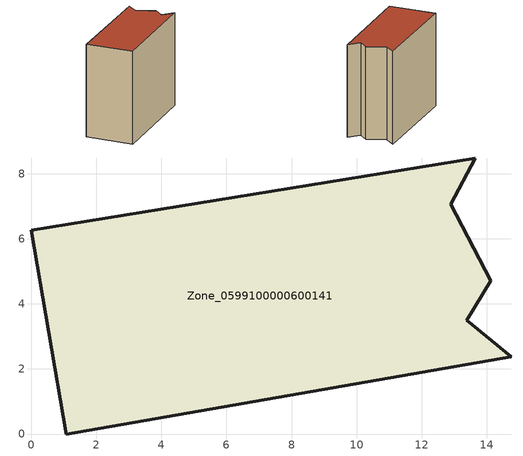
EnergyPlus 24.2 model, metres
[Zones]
Zone_0599100000600141
 floor ground (C_G): 0,6.26 13.65,8.48 12.89,7.05 14.13,4.71 13.38,3.49 14.75,2.37 1.08,0 z0
 wall outside (C_F): 1.08,0 14.75,2.37 13.38,3.49 14.13,4.71 12.89,7.05 13.65,8.48 0,6.26 1.08,0 z0:12.63
 roof outside (C_R): 13.65,8.48 0,6.26 1.08,0 14.75,2.37 13.38,3.49 14.13,4.71 12.89,7.05 z12.63
[BUILDING]
Pand.0599100000600141: North Axis=0; Terrain=City; Loads Convergence Tolerance Value=0.04; Temperature Convergence Tolerance Value=0.4; Solar Distribution=FullExterior; Maximum Number of Warmup Days=25; Minimum Number of Warmup Days=1
[Site:Location]
Rotterdam.The.Hague.AP_ZH_NLD Design_Conditions: Latitude=51.96; Longitude=4.45; Time Zone=1; Elevation=-4.5
[SITE:GROUNDTEMPERATURE:BUILDINGSURFACE]
18, 18, 18, 18, 18, 18, 18, 18, 18, 18, 18, 18
[MATERIAL] Thermal Absorptance=0.9; Solar Absorptance=0.7; Visible Absorptance=0.7
Name | Roughness | Thickness | Conductivity | Density | Specific Heat
G.TI.1946 | MediumSmooth | 0.15 | 1 | 540 | 1210
F.TI.1946 | Rough | 0.3 | 0.857143 | 1920 | 840
R.TI.1946 | MediumRough | 0.2 | 0.1 | 1500 | 1000
[CONSTRUCTION]
C_G: G.TI.1946
C_F: F.TI.1946
C_R: R.TI.1946
[ZONE]
Zone_0599100000600141: Type=1; Multiplier=1; Ceiling Height=Autocalculate; Volume=Autocalculate; Floor Area=autocalculate; Part of Total Floor Area=Yes
[ZONEINFILTRATION:DESIGNFLOWRATE]
Infil_Zone_0599100000600141: Zone or ZoneList or Space or SpaceList=Zone_0599100000600141; Schedule=AlwaysOn; Design Flow Rate Calculation Method=Flow/Area; Flow Rate per Floor Area=0.003; Constant Term Coefficient=1; Temperature Term Coefficient=0; Velocity Term Coefficient=0; Velocity Squared Term Coefficient=0
[HVACTEMPLATE:ZONE:IDEALLOADSAIRSYSTEM]
Zone_0599100000600141: Maximum Heating Supply Air Temperature=50; Minimum Cooling Supply Air Temperature=13; Maximum Heating Supply Air Humidity Ratio=0.0156; Minimum Cooling Supply Air Humidity Ratio=0.0077; Heating Limit=NoLimit; Cooling Limit=NoLimit; Dehumidification Control Type=ConstantSensibleHeatRatio; Cooling Sensible Heat Ratio=0.7; Dehumidification Setpoint=60; Humidification Control Type=None; Humidification Setpoint=30; Outdoor Air Method=None; Outdoor Air Flow Rate per Person=0.00944; Outdoor Air Flow Rate per Zone Floor Area=0; Outdoor Air Flow Rate per Zone=0; Demand Controlled Ventilation Type=None; Outdoor Air Economizer Type=NoEconomizer; Heat Recovery Type=None; Sensible Heat Recovery Effectiveness=0.7; Latent Heat Recovery Effectiveness=0.65
[ZONECONTROL:THERMOSTAT]
ThermostatControl_Zone_0599100000600141: Zone or ZoneList=Zone_0599100000600141; Control Type Schedule=DualSetpointControlType; Control 1=Thermostat_Zone_0599100000600141; Temperature Difference Between Cutout And Setpoint=0
[THERMOSTATSETPOINT:DUALSETPOINT]
Thermostat_Zone_0599100000600141: Heating Setpoint Temperature Schedule=HeatingSetpoint_Zone_0599100000600141; Cooling Setpoint Temperature Schedule=CoolingSetpoint_Zone_0599100000600141
[SCHEDULE:COMPACT]
HeatingSetpoint_Zone_0599100000600141: Through: 12/31, For: AllDays, Until: 24:00, 21
CoolingSetpoint_Zone_0599100000600141: Through: 12/31, For: AllDays, Until: 24:00, 24
DualSetpointControlType: Through: 12/31, For: AllDays, Until: 24:00, 4
AlwaysOn: Through: 12/31, For: AllDays, Until: 24:00, 1
